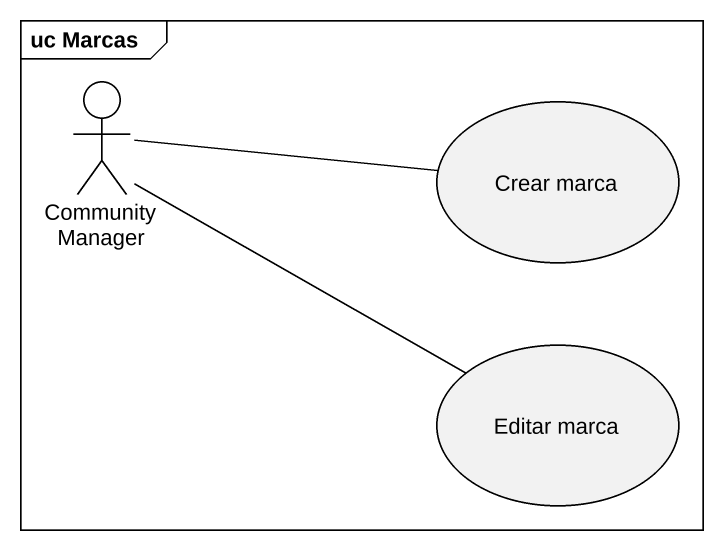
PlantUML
@startuml
mainframe uc Marcas
actor CommunityManager
usecase "Crear marca" as Crear_marca
usecase "Editar marca" as Editar_marca
CommunityManager -right- Crear_marca
CommunityManager -right- Editar_marca
@enduml
